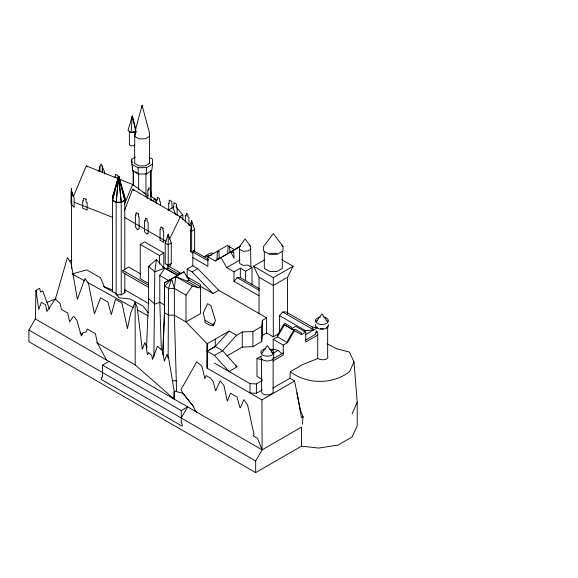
<?xml version="1.0" encoding="UTF-8"?>
<svg xmlns="http://www.w3.org/2000/svg" width="578" height="578" viewBox="0 0 578 578"><rect width="100%" height="100%" fill="white"/><g stroke="black" fill="none" stroke-linecap="round" stroke-linejoin="round"><path stroke-width="0.87" d="M71.773 204.749L71.173 203.355L71.47 188.471L71.773 204.749L74.143 207.372L74.136 197.842L71.773 191.65M72.604 195.928L72.604 194.179L71.181 190.191L71.173 203.355M104.705 174.029L104.705 172.28L101.136 163.856L99.907 166.5L98.838 171.55M250.91 266.884L250.549 246.293L245.123 238.952L239.328 246.792L239.689 263.575L243.23 265.324L247.875 265.121L252.022 267.52L252.022 284.658M327.17 343.845L336.671 348.729L349.358 352.06L354.011 361.915L357.211 402.165L357.211 425.82L352.139 436.932L338.058 445.089L318.76 448.066L301.478 446.158L255.671 472.609L255.671 460.969L262.094 449.85L261.942 399.868L207.119 368.215L207.162 343.78L185.993 321.91L174.361 315.198L168.494 315.169L164.578 312.908L164.535 282.743L177.742 275.395L162.425 266.552M316.202 332.841L316.217 330.551M168.147 358.252L168.494 288.386L171.623 278.928L183.97 271.805L188.883 280.034L200.515 286.746L198.644 287.83L192.322 286.088L175.77 276.537L174.361 288.415L174.361 315.198L176.008 371.249M153.9 356.778L154.803 271.855L156.428 259.522L164.253 268.271L164.253 269.189L159.795 275.453L159.795 302.236L161.334 349.943M193.616 406.818L182.923 393.264L174.245 391.082L174.014 398.993L174.195 391.104L168.776 358.974L166.977 354.3L164.369 361.134L162.548 350.774L157.426 346.28L152.44 359.379L151.812 355.484L148.43 352.522L147.758 354.856L147.339 354.487L146.205 346.099L144.847 342.588L142.311 349.329L137.246 307.72L135.158 302.2L130.679 313.117L127.442 328.615L121.936 303.002L115.463 299.26L111.287 314.642L107.905 302.07L100.55 297.822L94.402 313.811L88.506 283.567L84.995 278.379L77.38 299.39L71.108 263.178L67.424 257.6L55.098 299.968M255.671 472.609L28.9 341.685L28.9 330.045L35.323 318.926L35.988 290.344L39.579 288.27L40.59 292.114L42.729 290.879L49.361 308.847M162.779 351.85L164.535 309.519M162.888 354.899L164.578 312.908L164.535 282.743L171.623 278.928L174.361 288.415L185.993 295.134L185.993 321.91L200.515 313.529L200.515 284.593L188.883 277.874L188.883 280.034L187.012 281.11L175.77 276.537M146.48 348.946L148.597 298.667L148.597 266.4L156.428 259.522M135.317 157.057L131.589 159.304L132.637 170.871L138.359 174.029L146.27 173.92L146.646 167.62L152.614 164.015L152.411 159.037L149.297 157.317M272.838 388.127L289.961 378.243L290.272 371.726L302.337 364.761L317.727 358.533L320.378 359.523L323.442 359.791L326.108 359.278L327.647 358.02A5.939 3.23 -2.5 0 0 327.661 356.351L327.661 326.202M131.076 132.622L128.034 130.31L132.304 116.084L135.816 131.661L131.076 132.622L132.304 116.084L135.7 128.764L135.787 130.939M300.3 411.962L300.437 410.199L294.614 381.003L289.961 378.243M302.453 424.201L303.009 416.832L300.437 410.199M124.819 272.968L124.819 292.735L121.243 294.838L116.142 294.859L116.142 202.329L118.642 176.369L124.797 197.257L124.819 200.198L121.243 202.3L116.142 202.329L112.508 200.263L112.464 197.315L118.642 176.369L124.754 197.264M112.508 291.897L112.464 197.315L118.642 176.369L121.243 202.314L116.142 202.314L118.642 176.369L124.834 200.205L121.228 202.293L121.243 294.838M205.053 320.27L204.822 322.365L210.031 325.371L213.607 325.212L215.478 320.66L210.912 305.618L207.603 303.71L203.189 313.175L205.053 320.27L213.607 325.212L213.889 323.145M131.9 119.465L132.304 116.084M227.132 355.831L242.254 347.103L252.911 346.656L261.632 341.62L261.632 326.498L262.419 320.342L266.631 317.907L266.631 333.029L273.3 336.88L278.668 333.781M261.632 341.62L262.419 335.464L262.419 320.342M152.614 164.015L151.739 170.618L146.27 173.92M146.696 348.209L147.065 346.468M112.486 200.263L118.642 176.369L124.797 200.198L124.797 197.257L124.819 269.377M135.548 129.45L142.101 105.391L149.449 132.694L149.586 163.336L145.338 165.908L139.197 165.987L134.746 163.531L134.609 144.991M135.996 132.232L134.746 136.437L139.197 138.886L145.338 138.807L149.586 136.242M165.2 242.998L168.227 234.256L171.261 242.998L171.261 263.539L170.091 266.039L169.397 266.444L165.2 263.539L165.2 242.998L168.227 244.747L171.261 242.998M189.974 225.514L191.629 220.745L194.663 229.488L194.663 250.036L193.493 252.528L192.799 252.933L190.111 250.91M124.617 210.248L132.608 189.208L180.365 216.779L191.188 226.547L190.552 230.615L190.552 251.163M73.449 196.455L86.288 165.893L132.673 184.512L145.945 194.027L143.026 192.546M124.429 204.135L132.673 184.512M352.139 413.834L357.211 402.165M354.011 361.915L349.466 371.791C332.502 384.645 307.229 384.543 290.272 371.726M169.542 239.046L180.365 216.779M287.562 313.789L287.562 277.252L293.097 266.248L281.674 259.652M317.727 335.096L305.762 342.003L305.762 332.126L301.478 334.597L301.456 332.986L295.286 329.279L293.718 330.183L287.555 341.013L287.526 342.653L283.242 345.124L273.192 339.322L273.192 349.206L271.653 350.095M181.254 418.002L187.669 406.883L181.254 410.59L102.516 365.137L102.516 377.181L101.367 377.383L101.367 379.515L182.214 426.196L182.214 424.136L181.254 422.843L181.254 410.59M293.747 330.139L284.455 324.85L277.476 336.851L287.526 342.653L294.505 330.652L301.478 334.597M185.993 295.134L192.322 286.088M259.038 295.791L234.003 281.341L237.168 277.606L240.34 277.678L259.298 288.624M279.434 333.528L279.434 315.61L282.685 311.99L285.937 311.853L311.932 326.859L316.123 327.827M207.162 351.186L215.262 346.504L229.163 331.071L236.496 335.305L242.254 331.982L252.911 331.534L261.632 326.498M236.496 335.305L222.595 350.738L214.467 355.369L207.119 351.121M171.623 278.928L164.578 286.132L168.494 288.386L174.361 288.415M250.91 248.974L247.875 251.018L243.23 251.228L239.689 249.472M148.488 195.024L145.945 196.563L145.945 173.494M192.828 257.571L207.87 266.256L207.87 256.733L215.175 260.945L240.39 246.242L235.347 249.284M301.478 417.713L302.995 416.832L301.478 417.713L296.919 392.802M152.079 200.891L155.359 198.998L155.359 202.567M69.75 261.025L71.91 259.775M168.046 210.219L173.848 206.866M179.238 216.923L182.814 214.857L175.871 206.714M148.813 283.682L140.259 278.74L140.259 244.407L144.594 241.9L163.805 252.991L163.805 268.25M148.618 287.389L122.89 272.534L122.89 270.446L128.728 267.079L140.815 274.059M194.663 229.488L191.629 231.236L190.111 230.362M140.259 244.407L159.47 255.498L163.805 252.991M171.261 263.539L168.227 265.295L168.227 234.256M194.663 250.036L191.629 251.784L191.629 220.745M207.87 256.733L227.327 245.498L234.625 249.718L229.957 252.413M187.149 277.715L187.149 269.052L192.828 265.772L197.755 268.618L218.744 290.264L266.631 317.907M166.76 269.42L177.186 275.439L183.97 271.805M187.149 269.052L192.069 271.898L197.755 268.618M215.175 260.945L228.397 253.309M220.933 257.47L226.699 267.6L239.928 259.963M226.699 267.6L234.003 271.819L240.34 268.156L245.628 271.212L252.022 267.52M259.038 313.522L259.038 277.252L253.504 266.248L264.16 260.093M213.058 293.545L218.744 290.264M102.516 365.137L108.939 361.431M253.504 266.248L273.3 277.678L293.097 266.248M287.562 277.252L273.3 285.489L259.038 277.252M229.163 331.071L207.162 343.78L207.119 368.215M262.419 335.464L266.631 333.029M273.192 339.322L277.505 336.837L277.505 335.211L283.668 324.381L285.243 323.478L291.406 327.184L291.406 328.81L295.712 326.324L305.762 332.126M207.177 351.157L215.262 346.504L222.595 350.738L237.074 366.813L228.982 371.481L214.467 355.369M262.311 379.399L256.979 376.321L256.979 358.57L261.61 355.889M303.934 331.483L305.43 330.616L313.702 329.901L311.932 326.859M272.816 353.505L278.22 350.384L281.985 353.852M305.314 334.741L316.303 328.398M273.495 358.577L283.242 352.948M305.762 339.987L315.617 334.294L315.617 332.863L317.727 331.642L317.727 358.533M272.816 361.026L283.242 355.008L283.242 345.124M214.503 363.121L249.999 383.611L256.401 383.958L262.405 380.49M249.999 383.611L249.999 392.968L256.401 393.315L262.405 389.847M261.942 399.868L294.614 381.003M35.323 318.926L262.087 449.85L301.478 427.113L301.478 446.158M46.962 302.345L56.153 298.66M150.172 265.801L148.597 266.4L154.803 271.855L164.253 268.271L163.01 267.18M72.134 273.921L86.772 269.919L100.442 277.65L104.488 287.201L115.752 293.292L118.952 297.749L130.151 298.999L142.845 305.964L148.488 312.965M131.798 132.232L136.242 131.452M211.57 255.086L204.056 256.733L210.457 253.034L213.932 253.424M177.186 275.439L177.742 275.395M131.784 164.289L138.019 167.728L146.646 167.62M269.579 253.323L277.021 253.323M172.128 380.707L176.283 380.721L176.507 391.342M273.192 349.206L278.22 350.384M256.979 358.57L262 359.747M114.603 176.947L115.412 177.273L115.412 174.469L117.941 175.488L117.941 178.299M73.883 202.127L112.464 217.263M103.383 286.363L112.464 290.004L112.486 291.399M249.132 245.592L250.549 246.293M135.635 171.926L137.145 172.757M72.207 273.965L84.923 280.98M87.264 282.274L133.395 307.742M137.297 309.895L148.293 315.971M281.58 245.556L283.003 246.373L283.003 251.018L277.317 254.298L269.283 254.298L263.597 251.018L263.597 246.373L273.3 233.57L283.003 246.373M150.779 196.354L155.359 198.998M150.641 199.721L152.187 200.609M116.127 202.336L112.522 200.255L118.642 176.369L118.981 178.934L118.642 176.369L118.403 178.082L118.642 176.369L121.228 202.293M193.803 250.816L208.745 259.435M193.659 252.485L208.022 260.772M237.168 277.606L259.168 290.308M124.776 217.516L166.168 241.416M282.685 311.99L313.702 329.901M279.434 315.61L305.43 330.616M284.455 324.85L293.732 330.211M167.88 265.75L179.05 272.202L179.05 274.355L167.88 267.91L166.016 268.987L162.396 266.595M179.05 272.354L180.878 273.408M187.055 276.978L188.883 278.032M200.104 286.067L213.123 293.61L192.069 271.898M187.012 281.11L198.644 287.83M159.795 275.453L168.48 280.467M122.89 270.446L148.618 285.301M164.86 305.155L159.795 302.236L154.803 304.129L148.597 298.667M148.972 303.761L124.776 289.788L124.819 292.735M235.549 365.932L237.074 366.813M79.887 333L82.184 334.33M96.75 342.732L135.158 364.913L174.029 399.008M28.9 330.045L255.671 460.969M86.288 165.893L87.704 166.912M194.981 410.293L197.271 412.425M132.608 189.208L133.879 190.451M195.299 410.756L196.477 411.97M106.677 360.123L97.299 342.92L95.449 333.716L87.249 328.983L86.028 332.083L82.95 332.625L81.361 335.991L76.852 320.277L74.1 316.73L72.972 316.795L69.627 321.888L67.734 313.038L61.434 309.483L60.17 303.638L55.192 299.079L46.934 311.477L45.532 304.743L41.334 302.316L38.748 309.505L35.988 290.344M195.4 411.348L193.406 406.283L182.583 392.679L180.986 389.659L196.751 361.792L201.881 366.199L204.894 378.691L206.173 375.584L210.695 378.2L213.311 381.921L215.587 390.909L220.182 380.88L223.932 385.439L227.335 401.197L230.485 393.199L237.052 396.992L239.892 407.432L240.448 407.757L243.844 399.665L247.594 405.005L254.089 434.75L253.309 435.884L257.571 438.348L262.087 449.85M175.799 214.792L173.487 208.911L174.021 202.64L176.463 204.048L176.463 207.365L177.121 207.748L177.121 215.543M131.589 159.304L132.022 162.801M138.019 167.728L138.359 174.029M149.449 159.788L149.586 163.336M132.456 166.298L132.637 170.871M176.008 371.444L176.304 381.393M282.281 251.148L282.281 268.394L277.021 271.436L269.579 271.436L264.312 268.394L264.312 251.148M273.69 353.31L273.69 358.078A6.517 3.764 0 0 1 265.858 360.882A6.517 3.764 0 0 1 261.003 356.366M273.3 277.678L273.3 336.88M273.119 357.789L273.119 392.296A5.925 3.417 0 0 1 265.996 394.846A5.925 3.417 0 0 1 261.581 390.735L261.581 358.88M256.401 383.958L256.401 393.315M252.911 331.534L252.911 346.656M245.628 271.212L245.628 280.735M242.254 331.982L242.254 347.103M240.34 268.156L240.34 277.678M234.003 271.819L234.003 281.341M229.95 252.348L229.589 245.816L228.1 246.676L227.718 253.641M215.262 339.098L215.262 346.504M192.828 252.42L192.828 265.772M188.934 224.929L188.934 217.407L187.843 216.779L187.843 214.25L186.369 213.398L186.369 215.97L185.365 215.392L185.365 222.039M182.829 214.85L182.814 219.553M172.237 208.318L171.774 201.585L169.209 200.104L169.209 203.442L168.668 203.131L168.668 209.893M167.902 264.233L167.902 268.691M160.373 205.082L160.373 201.722L159.629 201.296L159.629 198.622L157.368 197.315L157.368 200.024L156.624 199.591L156.624 203.774M159.47 255.498L159.47 264.139M150.988 170.452L150.988 196.534M150.916 200.45L150.916 191.506L150.287 191.145L150.287 188.724L148.568 187.727L148.568 190.133L147.831 189.707L147.831 198.666M150.822 170.734L150.822 196.816M142.101 105.391L142.101 107.161M138.648 173.588L138.648 189.447M135.158 302.2L135.158 364.913M134.739 131.835L134.739 145.577L131.798 145.967L129.421 144.905L129.349 131.141M133.374 170.683L133.374 185.755M133.207 170.886L133.207 185.018M99.907 166.5L99.907 171.738M71.47 197.214L71.47 268.691M327.3 326.758A5.925 3.417 0 0 1 326.108 327.733M323.442 328.607A5.925 3.417 0 0 1 320.378 328.6M317.727 327.712A5.925 3.417 0 0 1 316.549 326.729M262.398 352.573A5.925 3.417 0 0 0 261.581 353.671L267.347 345.572L273.018 353.461A5.925 3.417 0 0 0 271.407 351.959M269.637 348.931A6.517 3.764 0 0 1 272.476 354.776A6.517 3.764 0 0 1 261.971 354.574A6.517 3.764 0 0 1 265.468 348.852M323.651 317.12A6.517 3.764 0 0 1 327.256 322.921A6.517 3.764 0 0 1 316.578 322.892A6.517 3.764 0 0 1 320.277 317.112M328.239 324.561A6.517 3.764 0 0 1 321.903 329.279A6.517 3.764 0 0 1 315.646 324.525M317.763 320.313A5.925 3.417 0 0 0 316.217 321.845L321.932 313.868L327.661 321.874A5.925 3.417 0 0 0 326.144 320.335M102.342 166.103L102.335 172.244L102.342 166.103M147.556 233.411L146.776 234.119L144.543 231.67L144.543 220.283L145.483 220.825L145.483 218.051L147.123 218.997L147.123 221.757L148.134 222.335L148.134 233.743L147.556 233.411M218.889 251.264L217.285 252.189L217.032 259.074L219.163 257.839L218.889 251.264M86.057 199.2L83.528 198.189L83.528 200.985L82.712 200.66L82.712 208.253L87.133 210.024L87.133 202.445L86.057 202.011L86.057 199.2M233.7 252.196L232.204 251.336L232.204 252.543L231.561 252.174L231.561 253.655L234.09 258.099L233.7 252.196M138.409 213.925L136.076 212.574L136.076 215.168L135.375 214.763L135.375 227.046A3.656 2.11 60 0 1 137.246 229.806A3.454 1.994 60 0 1 139.103 229.199L139.103 216.988L138.409 216.584L138.409 213.925M163.01 228.158L160.85 226.908L160.85 229.502L160.048 229.032L160.048 240.246L163.639 242.319L163.639 231.149L163.01 230.781L163.01 228.158"/></g></svg>
